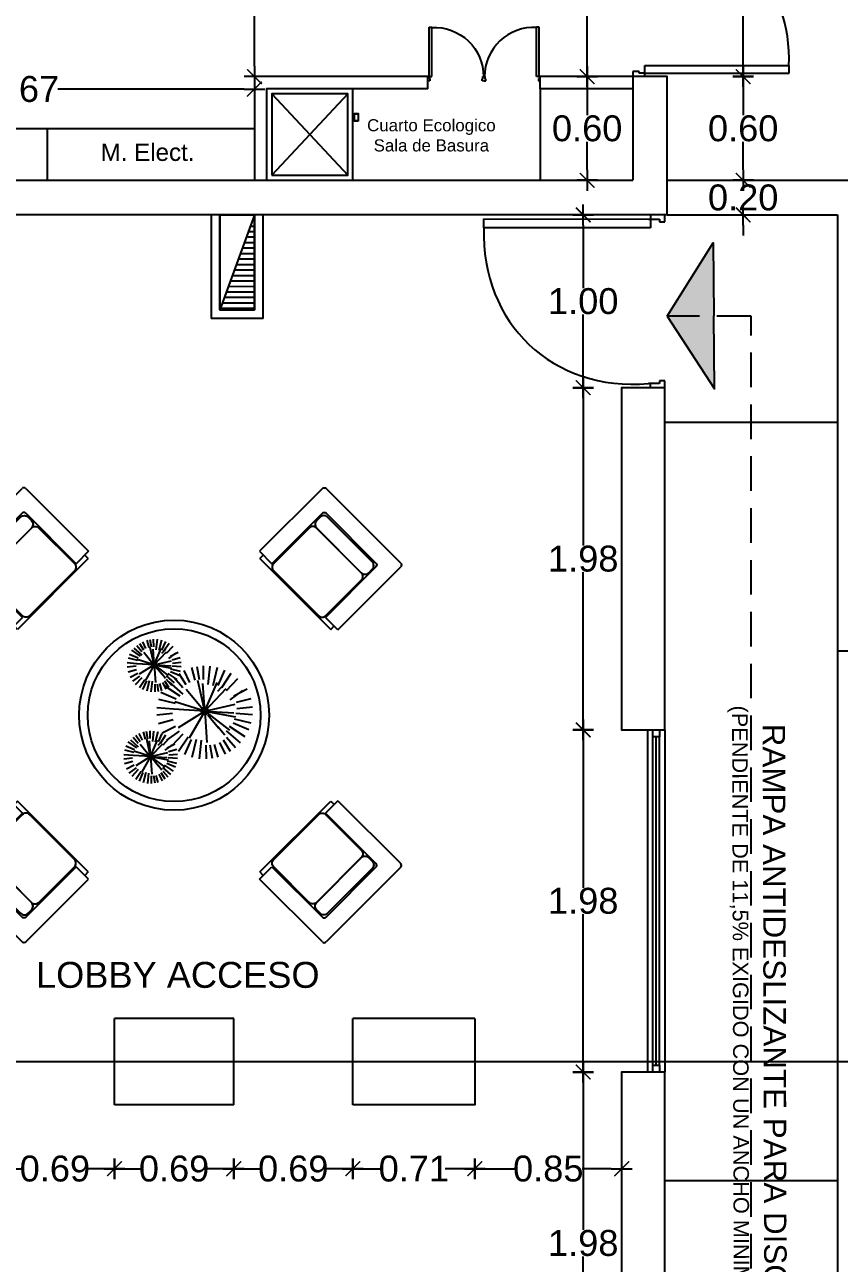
# Model space of a CAD drawing. Header units: millimetres. Extents: x 1217 to 2428, y 234 to 644.
# Drawn here: x 2367.47 to 2372.19, y 346.8 to 353.97 of the extents above; entities that cross this region are included whole.
import ezdxf

# ---------------------------------------------------------------- set-up
doc = ezdxf.new("R2010")
doc.units = ezdxf.units.MM
doc.linetypes.add('HIDDEN', pattern=[0.375, 0.25, -0.125])
doc.layers.get('0').update_dxf_attribs({"lineweight": 5})
for name, color, linetype in [('0.1', 251, 'Continuous'), ('0.2', 2, 'Continuous'), ('0.3', 6, 'Continuous'), ('A-DOORSYM', 1, 'Continuous'), ('ARTEFACTOS', 4, 'Continuous'), ('COTAS', 252, 'Continuous'), ('COTAS INTERIORES', 3, 'Continuous'), ('estructura', 3, 'Continuous'), ('hoja puerta', 2, 'Continuous'), ('Muebles', 8, 'Continuous'), ('MURO', 5, 'Continuous'), ('muros', 7, 'Continuous'), ('PUERTAS', 2, 'Continuous'), ('SHAFT', 3, 'Continuous'), ('Texto', 1, 'Continuous')]:
    doc.layers.add(name, color=color, linetype=linetype)
doc.styles.add('INTERARQ', font='arial.ttf')
doc.styles.add('ROMANS', font='arial.ttf', dxfattribs={"height": 22.5})
doc.styles.get("Standard").update_dxf_attribs({"font": 'arial.ttf'})
doc.dimstyles.new('ESCALA_1-50', dxfattribs={"dimtxt": 0.15, "dimasz": 0.06, "dimexe": 0.18, "dimexo": 0.0625, "dimgap": 0, "dimtad": 0, "dimtih": 1, "dimtoh": 1, "dimzin": 0, "dimdsep": 46, "dimtxsty": 'INTERARQ', "dimblk": 'DIMTICK', "dimcen": 0, "dimse1": 1, "dimse2": 1, "dimclrd": 256, "dimclre": 1, "dimclrt": 2, "dimadec": 0, "dimazin": 0, "dimtfac": 4.5, "dimtofl": 0, "dimtmove": 2, "dimatfit": 3, "dimldrblk": 'DIMTICK', "dimfxl": 1, "dimtolj": 1, "dimtzin": 0, "dimarcsym": 0})

# ---------------------------------------------------------------- blocks, each defined once
blk = doc.blocks.new('sillon')
at = {"layer": 'ARTEFACTOS'}
for p, q in [((-0.8112, 0.1216), (-0.2912, 0.4426)), ((-0.2702, 0.4376), (0, 0)), ((-0.3242, 0.3032), (-0.6718, 0.0886)), ((-0.0862, -0.0532), (-0.3031, 0.2982)), ((-0.5461, -0.3371), (-0.8162, 0.1006)), ((-0.6768, 0.0676), (-0.4598, -0.2839)), ((0, 0), (-0.0862, -0.0532)), ((-0.0115, -0.0396), (-0.5055, -0.3445)), ((-0.0115, -0.0396), (-0.026, -0.0161)), ((-0.5461, -0.3371), (-0.4598, -0.2839)), ((-0.5055, -0.3445), (-0.52, -0.321))]:
    blk.add_line(p, q, dxfattribs=at)
for points in [[(-0.6488, 0.0911), (-0.3377, 0.2831, -0.414214), (-0.2956, 0.2731), (-0.2809, 0.2494, -0.414214), (-0.2909, 0.2073), (-0.602, 0.0153, -0.414214), (-0.6441, 0.0252), (-0.6588, 0.0489, -0.414214)], [(-0.6019, 0.015), (-0.2908, 0.2071, -0.414214), (-0.2487, 0.1971), (-0.0964, -0.0496, -0.414214), (-0.1063, -0.0917), (-0.4174, -0.2837, -0.414214), (-0.4596, -0.2738), (-0.6118, -0.0271, -0.414214)]]:
    blk.add_lwpolyline(points, format="xyb", close=True, dxfattribs=at)
for centre, start, end in [((-0.2832, 0.4296), 31.68662, 121.68662), ((-0.3162, 0.2902), 31.68662, 121.68662), ((-0.8032, 0.1086), 121.68662, 211.68662), ((-0.6637, 0.0756), 121.68662, 211.68662)]:
    blk.add_arc(centre, 0.0153, start, end, dxfattribs=at)
blk = doc.blocks.new('Simple-A ras - 095 x 202mm_1-19-10_54')
at = {"layer": 'A-DOORSYM'}
blk.add_arc((0.3675, 0.035), 0.8338, 87.03344, 180, dxfattribs=at)
at = {"layer": 'hoja puerta'}
for p, q in [((0.4107, 0.035), (0.4107, 0.87)), ((0.4557, 0.87), (0.4107, 0.87)), ((0.4557, 0.035), (0.4557, 0.87)), ((-0.455, 0.035), (-0.475, 0.035)), ((-0.455, -0.0038), (-0.455, 0.035)), ((0.4557, 0.035), (0.4107, 0.035)), ((0.455, 0.0012), (0.445, 0.0012)), ((0.445, 0.0012), (0.445, -0.035)), ((0.455, 0.035), (0.455, 0.0012)), ((0.475, 0.035), (0.455, 0.035)), ((-0.475, -0.035), (-0.445, -0.035)), ((-0.445, -0.0038), (-0.455, -0.0038)), ((-0.445, -0.035), (-0.445, -0.0038)), ((0.445, -0.035), (0.475, -0.035))]:
    blk.add_line(p, q, dxfattribs=at)
blk = doc.blocks.new('FGFGFGFG')
at = {"layer": 'PUERTAS'}
for p, q in [((381629.7039, 7752655.4584), (381629.6607, 7752655.4584)), ((381629.6607, 7752655.4584), (381629.6608, 7752654.6488)), ((381629.704, 7752654.638), (381629.7039, 7752655.4584)), ((381629.6406, 7752654.638), (381629.6608, 7752654.638)), ((381629.6608, 7752654.6488), (381629.6608, 7752654.5949)), ((381629.6608, 7752654.638), (381629.704, 7752654.638)), ((381630.4704, 7752654.5949), (381630.4704, 7752654.6488)), ((381630.4906, 7752654.638), (381630.4704, 7752654.638)), ((381629.6742, 7752654.568), (381629.6406, 7752654.568)), ((381629.6608, 7752654.5949), (381629.6742, 7752654.5949)), ((381629.6742, 7752654.5949), (381629.6742, 7752654.568)), ((381630.4569, 7752654.5949), (381630.4704, 7752654.5949)), ((381630.4569, 7752654.568), (381630.4569, 7752654.5949)), ((381630.4906, 7752654.568), (381630.4569, 7752654.568))]:
    blk.add_line(p, q, dxfattribs=at)
at = {"layer": 'PUERTAS', "extrusion": (0, 0, -1)}
blk.add_ellipse((381629.5735, 7752654.5673), major_axis=(0.7057, 0.6681), ratio=0.836444, start_param=-0.755704, end_param=0.755704, dxfattribs=at)
blk = doc.blocks.new('espora')
at = {"layer": 'Muebles'}
for p, q in [((-0.1502, 0.2209), (-0.1085, 0.156)), ((-0.1215, 0.2371), (-0.0878, 0.1692)), ((-0.0772, 0.2542), (-0.0566, 0.1813)), ((-0.0451, 0.2614), (-0.0324, 0.1853)), ((-0.0096, 0.265), (-0.0081, 0.1858)), ((0.03, 0.2635), (0.0177, 0.1569)), ((0.073, 0.2553), (0.0469, 0.1496)), ((0.1153, 0.24), (0.0754, 0.1516)), ((0.1519, 0.2198), (0.0965, 0.1374)), ((-0.2337, 0.1517), (-0.1433, 0.091)), ((-0.2073, 0.172), (-0.1266, 0.1012)), ((-0.1789, 0.1997), (-0.1268, 0.14)), ((0, 0.0027), (-0.0404, 0.1792)), ((0, 0.0027), (-0.0111, 0.1627)), ((0, 0.0027), (0.0719, 0.1689)), ((0.1148, 0.1597), (0.0747, 0.1171)), ((0.1902, 0.1896), (0.1237, 0.1191)), ((-0.2682, 0.0724), (-0.1718, 0.0486)), ((-0.2547, 0.112), (-0.1657, 0.0733)), ((-0.108, 0.1305), (0, 0)), ((0, 0.0027), (0.1248, 0.1339)), ((0.2195, 0.1218), (0.1464, 0.0685)), ((0.2466, 0.1291), (0.168, 0.0889)), ((0.2676, 0.0746), (0.1824, 0.0516)), ((-0.2763, 0.0244), (-0.1797, 0.0167)), ((0, 0.0027), (-0.1808, 0.014)), ((0, 0.0027), (-0.1731, 0.0559)), ((0, 0.0027), (-0.153, -0.0943)), ((0, 0.0027), (-0.0901, -0.1544)), ((0, 0.0027), (0.1765, 0.0431)), ((0, 0.0027), (0.1696, -0.008)), ((0, 0.0027), (0.1779, -0.0313)), ((0, 0.0027), (0.1443, -0.1067)), ((0, 0.0027), (0.0125, -0.178)), ((0.2763, 0.0248), (0.1863, 0.0152)), ((-0.2763, -0.0194), (-0.1863, -0.0098)), ((-0.2668, -0.069), (-0.1824, -0.0462)), ((0.0179, -0.019), (0.0803, -0.0944)), ((0.2547, -0.1066), (0.1657, -0.0679)), ((0.2682, -0.0671), (0.1718, -0.0432)), ((0.2763, -0.019), (0.1797, -0.0114)), ((-0.2459, -0.1233), (-0.168, -0.0835)), ((-0.2196, -0.1664), (-0.1464, -0.1131)), ((-0.1902, -0.1989), (-0.1238, -0.1284)), ((0.116, -0.1364), (0.0765, -0.0891)), ((0.2072, -0.1813), (0.1265, -0.1105)), ((0.2336, -0.1464), (0.1433, -0.0856)), ((-0.152, -0.2291), (-0.0965, -0.1467)), ((-0.1154, -0.2493), (-0.0754, -0.1609)), ((-0.0731, -0.2647), (-0.0469, -0.159)), ((-0.03, -0.2728), (-0.0178, -0.1662)), ((0.0096, -0.2743), (0.0081, -0.1951)), ((0.0451, -0.2708), (0.0323, -0.1947)), ((0.0772, -0.2635), (0.0566, -0.1906)), ((0.1215, -0.2464), (0.0878, -0.1786)), ((0.1501, -0.2303), (0.1085, -0.1653)), ((0.1788, -0.209), (0.1268, -0.1494))]:
    blk.add_line(p, q, dxfattribs=at)
for start, end in [(111.08898, 291.08898), (291.08898, 111.08898)]:
    blk.add_arc((0, 0.0027), 0.0198, start, end, dxfattribs=at)
blk = doc.blocks.new('DIMTICK')
at = {"color": 1}
for p, q in [((-1, 0), (1, 0)), ((0, 1), (0, -1))]:
    blk.add_line(p, q, dxfattribs=at)
at = {"color": 3, "const_width": 0.141}
blk.add_lwpolyline([(0.71, 0.71), (-0.71, -0.71)], dxfattribs=at)
blk = doc.blocks.new('*D95')
at = {"layer": 'COTAS INTERIORES', "lineweight": -2, "ltscale": 3, "transparency": 16777216}
for p, q in [((2367.3635, 347.3464), (2367.4535, 347.3464)), ((2367.9335, 347.3464), (2367.8435, 347.3464))]:
    blk.add_line(p, q, dxfattribs=at)
at = {"layer": 'Defpoints', "color": 0, "ltscale": 3, "transparency": 16777216}
for p in [(2367.3035, 347.7158), (2367.9935, 347.7158), (2367.9935, 347.3464)]:
    blk.add_point(p, dxfattribs=at)
at = {"layer": 'COTAS INTERIORES', "lineweight": -2, "ltscale": 3, "transparency": 16777216, "xscale": 0.06, "yscale": 0.06, "zscale": 0.06, "rotation": 180}
blk.add_blockref('DIMTICK', (2367.3035, 347.3464), dxfattribs=at)
at = {"layer": 'COTAS INTERIORES', "lineweight": -2, "ltscale": 3, "transparency": 16777216, "xscale": 0.06, "yscale": 0.06, "zscale": 0.06}
blk.add_blockref('DIMTICK', (2367.9935, 347.3464), dxfattribs=at)
at = {"layer": 'COTAS INTERIORES', "color": 2, "ltscale": 3, "transparency": 16777216, "insert": (2367.6485, 347.3464), "char_height": 0.15, "attachment_point": 5, "style": 'INTERARQ'}
blk.add_mtext('\\A1;0.69', dxfattribs=at)
blk = doc.blocks.new('*D96')
at = {"layer": 'COTAS INTERIORES', "lineweight": -2, "ltscale": 3, "transparency": 16777216}
for p, q in [((2368.0535, 347.3464), (2368.1435, 347.3464)), ((2368.6235, 347.3464), (2368.5335, 347.3464))]:
    blk.add_line(p, q, dxfattribs=at)
at = {"layer": 'Defpoints', "color": 0, "ltscale": 3, "transparency": 16777216}
for p in [(2367.9935, 347.7158), (2368.6835, 347.7158, 0), (2368.6835, 347.3464)]:
    blk.add_point(p, dxfattribs=at)
at = {"layer": 'COTAS INTERIORES', "lineweight": -2, "ltscale": 3, "transparency": 16777216, "xscale": 0.06, "yscale": 0.06, "zscale": 0.06, "rotation": 180}
blk.add_blockref('DIMTICK', (2367.9935, 347.3464), dxfattribs=at)
at = {"layer": 'COTAS INTERIORES', "lineweight": -2, "ltscale": 3, "transparency": 16777216, "xscale": 0.06, "yscale": 0.06, "zscale": 0.06}
blk.add_blockref('DIMTICK', (2368.6835, 347.3464), dxfattribs=at)
at = {"layer": 'COTAS INTERIORES', "color": 2, "ltscale": 3, "transparency": 16777216, "insert": (2368.3385, 347.3464), "char_height": 0.15, "attachment_point": 5, "style": 'INTERARQ'}
blk.add_mtext('\\A1;0.69', dxfattribs=at)
blk = doc.blocks.new('*D97')
at = {"layer": 'COTAS INTERIORES', "lineweight": -2, "ltscale": 3, "transparency": 16777216}
for p, q in [((2368.7435, 347.3464), (2368.8335, 347.3464)), ((2369.3135, 347.3464), (2369.2235, 347.3464))]:
    blk.add_line(p, q, dxfattribs=at)
at = {"layer": 'Defpoints', "color": 0, "ltscale": 3, "transparency": 16777216}
for p in [(2368.6835, 347.7158, 0), (2369.3735, 347.7158), (2369.3735, 347.3464)]:
    blk.add_point(p, dxfattribs=at)
at = {"layer": 'COTAS INTERIORES', "lineweight": -2, "ltscale": 3, "transparency": 16777216, "xscale": 0.06, "yscale": 0.06, "zscale": 0.06, "rotation": 180}
blk.add_blockref('DIMTICK', (2368.6835, 347.3464), dxfattribs=at)
at = {"layer": 'COTAS INTERIORES', "lineweight": -2, "ltscale": 3, "transparency": 16777216, "xscale": 0.06, "yscale": 0.06, "zscale": 0.06}
blk.add_blockref('DIMTICK', (2369.3735, 347.3464), dxfattribs=at)
at = {"layer": 'COTAS INTERIORES', "color": 2, "ltscale": 3, "transparency": 16777216, "insert": (2369.0285, 347.3464), "char_height": 0.15, "attachment_point": 5, "style": 'INTERARQ'}
blk.add_mtext('\\A1;0.69', dxfattribs=at)
blk = doc.blocks.new('*D98')
at = {"layer": 'COTAS INTERIORES', "lineweight": -2, "ltscale": 3, "transparency": 16777216}
for p, q in [((2369.4335, 347.3464), (2369.5462, 347.3464)), ((2370.0196, 347.3464), (2369.9069, 347.3464))]:
    blk.add_line(p, q, dxfattribs=at)
at = {"layer": 'Defpoints', "color": 0, "ltscale": 3, "transparency": 16777216}
for p in [(2369.3735, 347.7158), (2370.0796, 347.7158, 0), (2370.0796, 347.3464)]:
    blk.add_point(p, dxfattribs=at)
at = {"layer": 'COTAS INTERIORES', "lineweight": -2, "ltscale": 3, "transparency": 16777216, "xscale": 0.06, "yscale": 0.06, "zscale": 0.06, "rotation": 180}
blk.add_blockref('DIMTICK', (2369.3735, 347.3464), dxfattribs=at)
at = {"layer": 'COTAS INTERIORES', "lineweight": -2, "ltscale": 3, "transparency": 16777216, "xscale": 0.06, "yscale": 0.06, "zscale": 0.06}
blk.add_blockref('DIMTICK', (2370.0796, 347.3464), dxfattribs=at)
at = {"layer": 'COTAS INTERIORES', "color": 2, "ltscale": 3, "transparency": 16777216, "insert": (2369.7266, 347.3464), "char_height": 0.15, "attachment_point": 5, "style": 'INTERARQ'}
blk.add_mtext('\\A1;0.71', dxfattribs=at)
blk = doc.blocks.new('*D99')
at = {"layer": 'COTAS INTERIORES', "lineweight": -2, "ltscale": 3, "transparency": 16777216}
for p, q in [((2370.1396, 347.3464), (2370.3093, 347.3464)), ((2370.8696, 347.3464), (2370.7, 347.3464))]:
    blk.add_line(p, q, dxfattribs=at)
at = {"layer": 'Defpoints', "color": 0, "ltscale": 3, "transparency": 16777216}
for p in [(2370.9296, 347.9058), (2370.0796, 347.7158, 0), (2370.9296, 347.3464)]:
    blk.add_point(p, dxfattribs=at)
at = {"layer": 'COTAS INTERIORES', "lineweight": -2, "ltscale": 3, "transparency": 16777216, "xscale": 0.06, "yscale": 0.06, "zscale": 0.06, "rotation": 180}
blk.add_blockref('DIMTICK', (2370.0796, 347.3464), dxfattribs=at)
at = {"layer": 'COTAS INTERIORES', "lineweight": -2, "ltscale": 3, "transparency": 16777216, "xscale": 0.06, "yscale": 0.06, "zscale": 0.06}
blk.add_blockref('DIMTICK', (2370.9296, 347.3464), dxfattribs=at)
at = {"layer": 'COTAS INTERIORES', "color": 2, "ltscale": 3, "transparency": 16777216, "insert": (2370.5046, 347.3464), "char_height": 0.15, "attachment_point": 5, "style": 'INTERARQ'}
blk.add_mtext('\\A1;0.85', dxfattribs=at)
blk = doc.blocks.new('*D103')
at = {"layer": 'COTAS INTERIORES', "lineweight": -2, "ltscale": 3, "transparency": 16777216}
for p, q in [((2370.7071, 347.8458), (2370.7071, 346.9923)), ((2370.7071, 345.9858), (2370.7071, 346.8392))]:
    blk.add_line(p, q, dxfattribs=at)
at = {"layer": 'Defpoints', "color": 0, "ltscale": 3, "transparency": 16777216}
for p in [(2370.7071, 347.9058), (2370.9296, 347.9058), (2370.9296, 345.9258, 0)]:
    blk.add_point(p, dxfattribs=at)
at = {"layer": 'COTAS INTERIORES', "lineweight": -2, "ltscale": 3, "transparency": 16777216, "xscale": 0.06, "yscale": 0.06, "zscale": 0.06}
for p, rotation in [((2370.7071, 347.9058), 90), ((2370.7071, 345.9258), 270)]:
    blk.add_blockref('DIMTICK', p, dxfattribs=dict(at, rotation=rotation))
at = {"layer": 'COTAS INTERIORES', "color": 2, "ltscale": 3, "transparency": 16777216, "insert": (2370.7071, 346.9158), "char_height": 0.15, "attachment_point": 5, "style": 'INTERARQ'}
blk.add_mtext('\\A1;1.98', dxfattribs=at)
blk = doc.blocks.new('*D104')
at = {"layer": 'COTAS INTERIORES', "lineweight": -2, "ltscale": 3, "transparency": 16777216}
for p, q in [((2370.7071, 349.8258), (2370.7071, 348.9723)), ((2370.7071, 347.9658), (2370.7071, 348.8192))]:
    blk.add_line(p, q, dxfattribs=at)
at = {"layer": 'Defpoints', "color": 0, "ltscale": 3, "transparency": 16777216}
for p in [(2370.7071, 349.8858), (2370.9296, 349.8858, 0), (2370.9296, 347.9058)]:
    blk.add_point(p, dxfattribs=at)
at = {"layer": 'COTAS INTERIORES', "lineweight": -2, "ltscale": 3, "transparency": 16777216, "xscale": 0.06, "yscale": 0.06, "zscale": 0.06}
for p, rotation in [((2370.7071, 349.8858), 90), ((2370.7071, 347.9058), 270)]:
    blk.add_blockref('DIMTICK', p, dxfattribs=dict(at, rotation=rotation))
at = {"layer": 'COTAS INTERIORES', "color": 2, "ltscale": 3, "transparency": 16777216, "insert": (2370.7071, 348.8958), "char_height": 0.15, "attachment_point": 5, "style": 'INTERARQ'}
blk.add_mtext('\\A1;1.98', dxfattribs=at)
blk = doc.blocks.new('*D105')
at = {"layer": 'COTAS INTERIORES', "lineweight": -2, "ltscale": 3, "transparency": 16777216}
for p, q in [((2370.7071, 351.8058), (2370.7071, 350.9523)), ((2370.7071, 349.9458), (2370.7071, 350.7992))]:
    blk.add_line(p, q, dxfattribs=at)
at = {"layer": 'Defpoints', "color": 0, "ltscale": 3, "transparency": 16777216}
for p in [(2370.7071, 351.8658), (2370.9296, 351.8658), (2370.9296, 349.8858, 0)]:
    blk.add_point(p, dxfattribs=at)
at = {"layer": 'COTAS INTERIORES', "lineweight": -2, "ltscale": 3, "transparency": 16777216, "xscale": 0.06, "yscale": 0.06, "zscale": 0.06}
for p, rotation in [((2370.7071, 351.8658), 90), ((2370.7071, 349.8858), 270)]:
    blk.add_blockref('DIMTICK', p, dxfattribs=dict(at, rotation=rotation))
at = {"layer": 'COTAS INTERIORES', "color": 2, "ltscale": 3, "transparency": 16777216, "insert": (2370.7071, 350.8758), "char_height": 0.15, "attachment_point": 5, "style": 'INTERARQ'}
blk.add_mtext('\\A1;1.98', dxfattribs=at)
blk = doc.blocks.new('*D106')
at = {"layer": 'COTAS INTERIORES', "lineweight": -2, "ltscale": 3, "transparency": 16777216}
for p, q in [((2370.7071, 352.8058), (2370.7071, 352.4423)), ((2370.7071, 351.9258), (2370.7071, 352.2892))]:
    blk.add_line(p, q, dxfattribs=at)
at = {"layer": 'Defpoints', "color": 0, "ltscale": 3, "transparency": 16777216}
for p in [(2370.7071, 352.8658), (2371.1936, 352.8658), (2370.9296, 351.8658)]:
    blk.add_point(p, dxfattribs=at)
at = {"layer": 'COTAS INTERIORES', "lineweight": -2, "ltscale": 3, "transparency": 16777216, "xscale": 0.06, "yscale": 0.06, "zscale": 0.06}
for p, rotation in [((2370.7071, 352.8658), 90), ((2370.7071, 351.8658), 270)]:
    blk.add_blockref('DIMTICK', p, dxfattribs=dict(at, rotation=rotation))
at = {"layer": 'COTAS INTERIORES', "color": 2, "ltscale": 3, "transparency": 16777216, "insert": (2370.7071, 352.3658), "char_height": 0.15, "attachment_point": 5, "style": 'INTERARQ'}
blk.add_mtext('\\A1;1.00', dxfattribs=at)
blk = doc.blocks.new('*D136')
at = {"layer": 'COTAS INTERIORES', "lineweight": -2, "ltscale": 3, "transparency": 16777216}
for p, q in [((2371.6331, 355.4049), (2371.6331, 354.6419)), ((2371.6331, 353.7258), (2371.6331, 354.4888))]:
    blk.add_line(p, q, dxfattribs=at)
at = {"layer": 'Defpoints', "color": 0, "ltscale": 3, "transparency": 16777216}
for p in [(2371.1935, 355.4649, 0), (2371.1936, 353.6658), (2371.6331, 353.6658)]:
    blk.add_point(p, dxfattribs=at)
at = {"layer": 'COTAS INTERIORES', "lineweight": -2, "ltscale": 3, "transparency": 16777216, "xscale": 0.06, "yscale": 0.06, "zscale": 0.06}
for p, rotation in [((2371.6331, 355.4649), 90), ((2371.6331, 353.6658), 270)]:
    blk.add_blockref('DIMTICK', p, dxfattribs=dict(at, rotation=rotation))
at = {"layer": 'COTAS INTERIORES', "color": 2, "ltscale": 3, "transparency": 16777216, "insert": (2371.6331, 354.5654), "char_height": 0.15, "attachment_point": 5, "style": 'INTERARQ'}
blk.add_mtext('\\A1;1.80', dxfattribs=at)
blk = doc.blocks.new('*D137')
at = {"layer": 'COTAS INTERIORES', "lineweight": -2, "ltscale": 3, "transparency": 16777216}
for p, q in [((2371.6331, 353.6058), (2371.6331, 353.4424)), ((2371.6331, 353.1258), (2371.6331, 353.2892))]:
    blk.add_line(p, q, dxfattribs=at)
at = {"layer": 'Defpoints', "color": 0, "ltscale": 3, "transparency": 16777216}
for p in [(2371.1936, 353.6658), (2370.9936, 353.0658, 0), (2371.6331, 353.0658)]:
    blk.add_point(p, dxfattribs=at)
at = {"layer": 'COTAS INTERIORES', "lineweight": -2, "ltscale": 3, "transparency": 16777216, "xscale": 0.06, "yscale": 0.06, "zscale": 0.06}
for p, rotation in [((2371.6331, 353.6658), 90), ((2371.6331, 353.0658), 270)]:
    blk.add_blockref('DIMTICK', p, dxfattribs=dict(at, rotation=rotation))
at = {"layer": 'COTAS INTERIORES', "color": 2, "ltscale": 3, "transparency": 16777216, "insert": (2371.6331, 353.3658), "char_height": 0.15, "attachment_point": 5, "style": 'INTERARQ'}
blk.add_mtext('\\A1;0.60', dxfattribs=at)
blk = doc.blocks.new('*D138')
at = {"layer": 'COTAS INTERIORES', "lineweight": -2, "ltscale": 3, "transparency": 16777216}
for p, q in [((2371.6331, 353.1258), (2371.6331, 353.1858)), ((2371.6331, 352.8058), (2371.6331, 352.7458))]:
    blk.add_line(p, q, dxfattribs=at)
at = {"layer": 'Defpoints', "color": 0, "ltscale": 3, "transparency": 16777216}
for p in [(2370.9936, 353.0658), (2371.1936, 352.8658), (2371.6331, 352.8658)]:
    blk.add_point(p, dxfattribs=at)
at = {"layer": 'COTAS INTERIORES', "lineweight": -2, "ltscale": 3, "transparency": 16777216, "xscale": 0.06, "yscale": 0.06, "zscale": 0.06}
for p, rotation in [((2371.6331, 353.0658), 270), ((2371.6331, 352.8658), 90)]:
    blk.add_blockref('DIMTICK', p, dxfattribs=dict(at, rotation=rotation))
at = {"layer": 'COTAS INTERIORES', "color": 2, "ltscale": 3, "transparency": 16777216, "insert": (2371.6331, 352.9658), "char_height": 0.15, "attachment_point": 5, "style": 'INTERARQ'}
blk.add_mtext('\\A1;0.20', dxfattribs=at)
blk = doc.blocks.new('*D240')
at = {"layer": 'COTAS INTERIORES', "lineweight": -2, "ltscale": 3, "transparency": 16777216}
for p, q in [((2366.1946, 353.5933), (2367.2731, 353.5933)), ((2368.7437, 353.5933), (2367.6653, 353.5933))]:
    blk.add_line(p, q, dxfattribs=at)
at = {"layer": 'Defpoints', "color": 0, "ltscale": 3, "transparency": 16777216}
for p in [(2368.8037, 353.5933), (2366.1346, 353.0648, 0), (2368.8037, 353.0648, 0)]:
    blk.add_point(p, dxfattribs=at)
at = {"layer": 'COTAS INTERIORES', "lineweight": -2, "ltscale": 3, "transparency": 16777216, "xscale": 0.06, "yscale": 0.06, "zscale": 0.06, "rotation": 180}
blk.add_blockref('DIMTICK', (2366.1346, 353.5933), dxfattribs=at)
at = {"layer": 'COTAS INTERIORES', "lineweight": -2, "ltscale": 3, "transparency": 16777216, "xscale": 0.06, "yscale": 0.06, "zscale": 0.06}
blk.add_blockref('DIMTICK', (2368.8037, 353.5933), dxfattribs=at)
at = {"layer": 'COTAS INTERIORES', "color": 2, "ltscale": 3, "transparency": 16777216, "insert": (2367.4692, 353.5933), "char_height": 0.15, "attachment_point": 5, "style": 'INTERARQ'}
blk.add_mtext('\\A1;2.67', dxfattribs=at)
blk = doc.blocks.new('*D245')
at = {"layer": 'COTAS INTERIORES', "lineweight": -2, "ltscale": 3, "transparency": 16777216}
for p, q in [((2368.8037, 355.0057), (2368.8037, 354.4424)), ((2368.8037, 353.7258), (2368.8037, 354.2892))]:
    blk.add_line(p, q, dxfattribs=at)
at = {"layer": 'Defpoints', "color": 0, "ltscale": 3, "transparency": 16777216}
for p in [(2368.7746, 355.0657, 0), (2368.8037, 353.6658, 0), (2368.8037, 353.6658)]:
    blk.add_point(p, dxfattribs=at)
at = {"layer": 'COTAS INTERIORES', "lineweight": -2, "ltscale": 3, "transparency": 16777216, "xscale": 0.06, "yscale": 0.06, "zscale": 0.06}
for p, rotation in [((2368.8037, 355.0657), 90), ((2368.8037, 353.6658), 270)]:
    blk.add_blockref('DIMTICK', p, dxfattribs=dict(at, rotation=rotation))
at = {"layer": 'COTAS INTERIORES', "color": 2, "ltscale": 3, "transparency": 16777216, "insert": (2368.8037, 354.3658), "char_height": 0.15, "attachment_point": 5, "style": 'INTERARQ'}
blk.add_mtext('\\A1;1.40', dxfattribs=at)
blk = doc.blocks.new('*D244')
at = {"layer": 'COTAS INTERIORES', "lineweight": -2, "ltscale": 3, "transparency": 16777216}
for p, q in [((2370.7298, 353.6058), (2370.7298, 353.4424)), ((2370.7298, 353.1258), (2370.7298, 353.2892))]:
    blk.add_line(p, q, dxfattribs=at)
at = {"layer": 'Defpoints', "color": 0, "ltscale": 3, "transparency": 16777216}
for p in [(2370.6227, 353.6658, 0), (2370.7298, 353.0658), (2370.9936, 353.0658, 0)]:
    blk.add_point(p, dxfattribs=at)
at = {"layer": 'COTAS INTERIORES', "lineweight": -2, "ltscale": 3, "transparency": 16777216, "xscale": 0.06, "yscale": 0.06, "zscale": 0.06}
for p, rotation in [((2370.7298, 353.6658), 90), ((2370.7298, 353.0658), 270)]:
    blk.add_blockref('DIMTICK', p, dxfattribs=dict(at, rotation=rotation))
at = {"layer": 'COTAS INTERIORES', "color": 2, "ltscale": 3, "transparency": 16777216, "insert": (2370.7298, 353.3658), "char_height": 0.15, "attachment_point": 5, "style": 'INTERARQ'}
blk.add_mtext('\\A1;0.60', dxfattribs=at)
blk = doc.blocks.new('*D246')
at = {"layer": 'COTAS INTERIORES', "lineweight": -2, "ltscale": 3, "transparency": 16777216}
for p, q in [((2368.8637, 354.117), (2369.7024, 354.117)), ((2370.9336, 354.117), (2370.0949, 354.117))]:
    blk.add_line(p, q, dxfattribs=at)
at = {"layer": 'Defpoints', "color": 0, "ltscale": 3, "transparency": 16777216}
for p in [(2370.9936, 354.117), (2370.9936, 353.6317, 0), (2368.8037, 353.5728, 0)]:
    blk.add_point(p, dxfattribs=at)
at = {"layer": 'COTAS INTERIORES', "lineweight": -2, "ltscale": 3, "transparency": 16777216, "xscale": 0.06, "yscale": 0.06, "zscale": 0.06, "rotation": 180}
blk.add_blockref('DIMTICK', (2368.8037, 354.117), dxfattribs=at)
at = {"layer": 'COTAS INTERIORES', "lineweight": -2, "ltscale": 3, "transparency": 16777216, "xscale": 0.06, "yscale": 0.06, "zscale": 0.06}
blk.add_blockref('DIMTICK', (2370.9936, 354.117), dxfattribs=at)
at = {"layer": 'COTAS INTERIORES', "color": 2, "ltscale": 3, "transparency": 16777216, "insert": (2369.8986, 354.117), "char_height": 0.15, "attachment_point": 5, "style": 'INTERARQ'}
blk.add_mtext('\\A1;2.19', dxfattribs=at)
blk = doc.blocks.new('*D247')
at = {"layer": 'COTAS INTERIORES', "lineweight": -2, "ltscale": 3, "transparency": 16777216}
for p, q in [((2370.7298, 355.4058), (2370.7298, 354.6424)), ((2370.7298, 353.7258), (2370.7298, 354.4892))]:
    blk.add_line(p, q, dxfattribs=at)
at = {"layer": 'Defpoints', "color": 0, "ltscale": 3, "transparency": 16777216}
for p in [(2369.7946, 355.4658, 0), (2369.7081, 353.6658, 0), (2370.7298, 353.6658)]:
    blk.add_point(p, dxfattribs=at)
at = {"layer": 'COTAS INTERIORES', "lineweight": -2, "ltscale": 3, "transparency": 16777216, "xscale": 0.06, "yscale": 0.06, "zscale": 0.06}
for p, rotation in [((2370.7298, 355.4658), 90), ((2370.7298, 353.6658), 270)]:
    blk.add_blockref('DIMTICK', p, dxfattribs=dict(at, rotation=rotation))
at = {"layer": 'COTAS INTERIORES', "color": 2, "ltscale": 3, "transparency": 16777216, "insert": (2370.7298, 354.5658), "char_height": 0.15, "attachment_point": 5, "style": 'INTERARQ'}
blk.add_mtext('\\A1;1.80', dxfattribs=at)
blk = doc.blocks.new('*D1776')
at = {"layer": '0.1', "lineweight": -2, "ltscale": 3, "transparency": 16777216}
for p, q in [((2372.9563, 347.9057), (2372.9563, 347.0223)), ((2372.9563, 345.9858), (2372.9563, 346.8692))]:
    blk.add_line(p, q, dxfattribs=at)
at = {"layer": 'Defpoints', "color": 0, "ltscale": 3, "transparency": 16777216}
for p in [(2371.39, 347.9657, 0), (2371.1796, 345.9258, 0), (2372.9563, 345.9258)]:
    blk.add_point(p, dxfattribs=at)
at = {"layer": '0.1', "lineweight": -2, "ltscale": 3, "transparency": 16777216, "xscale": 0.06, "yscale": 0.06, "zscale": 0.06}
for p, rotation in [((2372.9563, 347.9657), 90), ((2372.9563, 345.9258), 270)]:
    blk.add_blockref('DIMTICK', p, dxfattribs=dict(at, rotation=rotation))
at = {"layer": '0.1', "color": 2, "ltscale": 3, "transparency": 16777216, "insert": (2372.9563, 346.9457), "char_height": 0.15, "attachment_point": 5, "style": 'INTERARQ'}
blk.add_mtext('\\A1;2.04', dxfattribs=at)

msp = doc.modelspace()

# ---------------------------------------------------------------- hatches: boundary and pattern name
at = {"layer": 'Muebles', "linetype": 'ByBlock'}
h = msp.add_hatch(color=256, dxfattribs=at)
h.paths.add_polyline_path([(2371.46618, 351.86001), (2371.46324, 352.28211), (2371.19361, 352.28023)])
h.paths.add_polyline_path([(2371.19361, 352.28023), (2371.46324, 352.28211), (2371.4603, 352.7042)])
at = {"layer": 'SHAFT', "linetype": 'ByBlock'}
h = msp.add_hatch(dxfattribs=at)
h.set_pattern_fill('ANSI31', color=256, scale=0.01, angle=-405, style=0)
h.set_pattern_definition([(180, (7755708.66231, -381186.659112), (-6e-17, -0.03175000233469), [])])
h.paths.add_polyline_path([(2368.60379, 352.31588), (2368.80371, 352.86571), (2368.80371, 352.51667), (2368.80371, 352.31606)])

# ---------------------------------------------------------------- linework, layer by layer
at = {"layer": '0.1', "ltscale": 3}
for p, q in [((2366.20465, 353.36573, 0), (2368.80368, 353.36573, 0)), ((2378.14211, 347.96574, 0), (2365.97876, 347.96574, 0))]:
    msp.add_line(p, q, dxfattribs=at)
at = {"layer": '0.1', "ltscale": 3, "elevation": 0}
for points in [[(2368.87368, 353.06576), (2369.37368, 353.06576), (2369.37368, 353.59583), (2368.87368, 353.59583), (2368.87368, 353.06576)], [(2368.90368, 353.56573), (2369.34368, 353.09481)], [(2369.34357, 353.56573), (2368.90368, 353.09481)], [(2367.60464, 353.36573), (2367.60464, 353.06481)]]:
    msp.add_lwpolyline(points, dxfattribs=at)
for points in [[(2368.90378, 353.09492), (2369.34357, 353.09492), (2369.34357, 353.56573), (2368.90378, 353.56573)], [(2369.40472, 353.4085), (2369.38229, 353.4085), (2369.38229, 353.45108), (2369.40472, 353.45108)], [(2369.40475, 353.40945), (2369.38232, 353.40945), (2369.38232, 353.45203), (2369.40475, 353.45203)]]:
    msp.add_lwpolyline(points, close=True, dxfattribs=at)
at = {"layer": '0.1', "linetype": 'HIDDEN', "ltscale": 0.8, "elevation": 0}
msp.add_lwpolyline([(2371.67962, 341.36869), (2371.67962, 352.28023), (2371.19361, 352.28023)], dxfattribs=at)
at = {"layer": '0.1', "elevation": 0}
for points in [[(2371.10962, 347.94576), (2371.10962, 349.84576)], [(2371.12962, 347.94576), (2371.12962, 349.84576)], [(2371.14962, 347.94576), (2371.14962, 349.84576)]]:
    msp.add_lwpolyline(points, dxfattribs=at)
at = {"layer": '0.2', "linetype": 'ByBlock', "elevation": 0}
for points in [[(2371.14962, 349.88576), (2371.14962, 349.84576), (2371.10962, 349.84576), (2371.10962, 349.88576), (2371.14962, 349.88576)], [(2371.14962, 347.94576), (2371.14962, 347.90576), (2371.10962, 347.90576), (2371.10962, 347.94576), (2371.14962, 347.94576)]]:
    msp.add_lwpolyline(points, dxfattribs=at)
at = {"layer": '0.2', "color": 8}
for radius in [0.55, 0.5]:
    msp.add_circle((2368.33851, 349.97072, 0), radius, dxfattribs=at)
at = {"layer": '0.3'}
for p, q in [((2369.80811, 353.66583, 0), (2368.80368, 353.66583, 0)), ((2368.80368, 353.66583, 0), (2368.80368, 353.06576, 0)), ((2369.80811, 353.59583, 0), (2368.87368, 353.59583, 0)), ((2368.55379, 352.86574, 0), (2368.55379, 352.26588, 0)), ((2368.60379, 352.86571, 0), (2368.60379, 352.31588, 0)), ((2368.80371, 352.31606, 0), (2368.80371, 352.86571, 0)), ((2368.85371, 352.26606, 0), (2368.85371, 352.86571, 0)), ((2371.17962, 351.86576, 0), (2371.07962, 351.86576, 0)), ((2371.07962, 349.88576, 0), (2371.07962, 347.90576, 0))]:
    msp.add_line(p, q, dxfattribs=at)
at = {"layer": '0.3', "elevation": 0}
for points in [[(2369.80811, 353.59583), (2369.80811, 353.66583)], [(2370.99357, 353.66583), (2370.45811, 353.66583)], [(2370.45811, 353.59583), (2370.45811, 353.66583)], [(2370.99357, 353.59583), (2370.45811, 353.59583)], [(2368.60379, 352.31588), (2368.80371, 352.31588)], [(2368.85371, 352.26606), (2368.55379, 352.26588)], [(2371.17962, 349.88576), (2371.17962, 347.90575)]]:
    msp.add_lwpolyline(points, dxfattribs=at)
at = {"layer": '0.3', "ltscale": 3, "elevation": 0}
msp.add_lwpolyline([(2368.60379, 352.86571), (2368.80371, 352.86571), (2368.80371, 352.31588), (2368.60379, 352.31588)], close=True, dxfattribs=at)
at = {"layer": 'COTAS', "ltscale": 3, "elevation": 0}
msp.add_lwpolyline([(2370.45811, 353.59583), (2370.45811, 353.06576)], dxfattribs=at)
at = {"layer": 'Muebles', "linetype": 'ByBlock', "elevation": 0}
for points in [[(2371.19361, 352.28023), (2371.4603, 352.7042), (2371.46324, 352.28211)], [(2371.19361, 352.28023), (2371.46618, 351.86001), (2371.46324, 352.28211)]]:
    msp.add_lwpolyline(points, dxfattribs=at)
at = {"layer": 'MURO', "color": 5, "elevation": 0}
for points in [[(2371.19361, 353.06576), (2372.37962, 353.06576)], [(2371.19361, 352.86576), (2372.17962, 352.86576)], [(2372.17962, 352.86576), (2372.17962, 350.34174)], [(2372.37962, 350.34174), (2372.17962, 350.34174)]]:
    msp.add_lwpolyline(points, dxfattribs=at)
at = {"layer": 'MURO', "color": 2, "ltscale": 3, "elevation": 0}
for points in [[(2371.17962, 351.66576), (2372.17962, 351.66576)], [(2371.17962, 347.27722), (2372.17962, 347.27722)]]:
    msp.add_lwpolyline(points, dxfattribs=at)
at = {"layer": 'MURO', "color": 3, "elevation": 0}
msp.add_lwpolyline([(2372.17962, 350.34174), (2372.17962, 341.52869)], dxfattribs=at)
at = {"layer": 'muros'}
msp.add_line((2371.19361, 352.86576, 0), (2366.03463, 352.86572, 0), dxfattribs=at)
at = {"layer": 'muros', "elevation": 0}
for points in [[(2371.19361, 352.86576), (2371.19361, 353.66583), (2370.99357, 353.66583), (2370.99361, 353.06576)], [(2366.03463, 353.06576), (2370.99361, 353.06576)], [(2368.68351, 348.21577), (2367.99351, 348.21577)], [(2367.99351, 347.71577), (2367.99351, 348.21577)], [(2368.68351, 347.71577), (2368.68351, 348.21577)], [(2370.07959, 348.21577), (2369.37351, 348.21577)], [(2369.37351, 347.71577), (2369.37351, 348.21577)], [(2370.07957, 348.21577), (2370.07964, 347.71577), (2369.37351, 347.71577)], [(2368.68351, 347.71577), (2367.99351, 347.71577)]]:
    msp.add_lwpolyline(points, dxfattribs=at)
at = {"layer": 'muros', "ltscale": 3, "elevation": 0}
for points in [[(2371.17962, 349.88576), (2371.17962, 351.86576), (2370.92962, 351.86576), (2370.92962, 349.88576), (2371.17962, 349.88576)], [(2371.17962, 345.92576), (2371.17962, 347.90576), (2370.92962, 347.90576), (2370.92962, 345.92576), (2371.17962, 345.92576)]]:
    msp.add_lwpolyline(points, dxfattribs=at)
at = {"layer": 'SHAFT', "linetype": 'ByBlock', "elevation": 0}
msp.add_lwpolyline([(2368.80371, 352.86571), (2368.60379, 352.31588)], dxfattribs=at)

# ---------------------------------------------------------------- block references
at = {"layer": 'ARTEFACTOS'}
for p, rotation in [((2367.84387, 350.91912, 0), 13.31338009627366), ((2368.83316, 349.02231, 0), 193.3133800962736)]:
    msp.add_blockref('sillon', p, dxfattribs=dict(at, rotation=rotation))
at = {"layer": 'ARTEFACTOS', "xscale": -1}
for p, rotation in [((2368.83316, 350.91912, 0), 346.6866199037263), ((2367.84387, 349.02231, 0), 166.6866199037264)]:
    msp.add_blockref('sillon', p, dxfattribs=dict(at, rotation=rotation))
at = {"layer": 'Muebles', "rotation": 269.9999876625433}
msp.add_blockref('Simple-A ras - 095 x 202mm_1-19-10_54', (2371.02957, 354.14083, 0), dxfattribs=at)
at = {"layer": 'muros', "xscale": 0.5648773767279636, "yscale": 0.5648773767279636, "zscale": 0.5648773767279636}
for p in [(2368.22351, 350.2609, 0), (2368.20282, 349.73004, 0)]:
    msp.add_blockref('espora', p, dxfattribs=at)
at = {"layer": 'muros'}
msp.add_blockref('espora', (2368.51561, 349.99165, 0), dxfattribs=at)
at = {"layer": 'PUERTAS'}
for name, p, xscale, yscale, zscale, rotation in [('Simple-A ras - 095 x 202mm_1-19-10_54', (2369.97061, 353.65386, 0), -0.3421053096772053, 0.3421053096772053, 0.3421053096772053, 1.233745665629726e-05), ('Simple-A ras - 095 x 202mm_1-19-10_54', (2370.29565, 353.65376, 0), 0.3421053096772053, 0.3421053096772053, 0.3421053096772053, 359.9999876625434), ('FGFGFGFG', (9123141.25111, 449328.91306, 0), -1.176470587136868, 1.176470587136868, 1.176470587136868, 90)]:
    msp.add_blockref(name, p, dxfattribs=dict(at, xscale=xscale, yscale=yscale, zscale=zscale, rotation=rotation))

# ---------------------------------------------------------------- texts
at = {"layer": 'estructura', "color": 1, "style": 'ROMANS'}
for height, p in [(0.099999, (2367.91341, 353.17788, 0)), (0.1, (2367.91343, 353.17883, 0))]:
    msp.add_text('M. Elect.', height=height, dxfattribs=at).set_placement(p)
at = {"layer": 'Texto', "attachment_point": 5}
for s, insert, char_height, width in [('{\\fArial|b0|i0|c0|p34;Cuarto Ecologico\\PSala de Basura}', (2369.82806, 353.32564, 0), 0.0699995, 0.9774598), ('LOBBY ACCESO', (2368.35993, 348.46702, 0), 0.15, 1.9772647)]:
    msp.add_mtext(s, dxfattribs=dict(at, insert=insert, char_height=char_height, width=width))
at = {"layer": 'Texto', "insert": (2371.87459, 350.34174, 0), "char_height": 0.1, "width": 6.7995339, "attachment_point": 1, "rotation": 270.16193}
msp.add_mtext('\\pi0.42032;{\\H1.3x;RAMPA ANTIDESLIZANTE PARA DISCAPACITADOS PENDIENTE  12%\\P\\pi0.31443;\\H0.69231x;(PENDIENTE DE 11,5% EXIGIDO CON UN ANCHO MINIMO DE 90 CM  SEGUN ARTICULO 4.1.7 PUNTO 4)}', dxfattribs=at)

# ---------------------------------------------------------------- dimensions: what is measured, and where the dimension line sits
at = {"layer": '0.1', "ltscale": 3}
dim = msp.add_linear_dim(base=(2372.95631, 345.92576), p1=(2371.39, 347.96574, 0), p2=(2371.17962, 345.92576, 0), angle=90, dimstyle='ESCALA_1-50', dxfattribs=at)
dim.commit()
dim.dimension.update_dxf_attribs({"geometry": '*D1776', "text_midpoint": (2372.95631, 346.94575)})
at = {"layer": 'COTAS INTERIORES', "ltscale": 3}
for base, p1, p2, picture, middle in [((2370.72978, 353.66583, 0), (2369.79463, 355.46583, 0), (2369.70813, 353.66583, 0), '*D247', (2370.72978, 354.56583, 0)), ((2371.63307, 353.66583, 0), (2371.19351, 355.46488, 0), (2371.19361, 353.66583, 0), '*D136', (2371.63307, 354.56536, 0)), ((2368.80368, 353.66583, 0), (2368.7746, 355.06573, 0), (2368.80368, 353.66583, 0), '*D245', (2368.80368, 354.36578, 0)), ((2370.72978, 353.06576, 0), (2370.62271, 353.66583, 0), (2370.99361, 353.06576, 0), '*D244', (2370.72978, 353.3658, 0)), ((2371.63307, 353.06576, 0), (2371.19361, 353.66583, 0), (2370.99361, 353.06576, 0), '*D137', (2371.63307, 353.3658, 0)), ((2371.63307, 352.86576, 0), (2370.99361, 353.06576, 0), (2371.19361, 352.86576, 0), '*D138', (2371.63307, 352.96576, 0)), ((2370.70707, 352.86576), (2370.92962, 351.86576), (2371.19361, 352.86576), '*D106', (2370.70707, 352.36576)), ((2370.70707, 351.86576), (2370.92962, 349.88576, 0), (2370.92962, 351.86576), '*D105', (2370.70707, 350.87576)), ((2370.70707, 349.88576, 0), (2370.92962, 347.90576, 0), (2370.92962, 349.88576, 0), '*D104', (2370.70707, 348.89576, 0)), ((2370.70707, 347.90576), (2370.92962, 345.92576, 0), (2370.92962, 347.90576), '*D103', (2370.70707, 346.91576))]:
    dim = msp.add_linear_dim(base=base, p1=p1, p2=p2, angle=90, dimstyle='ESCALA_1-50', dxfattribs=at)
    dim.commit()
    dim.dimension.update_dxf_attribs({"geometry": picture, "text_midpoint": middle})
for base, p1, p2, picture, middle in [((2370.99357, 354.11703, 0), (2368.80368, 353.57282, 0), (2370.99357, 353.63173, 0), '*D246', (2369.89862, 354.11703, 0)), ((2368.80368, 353.59326, 0), (2366.13465, 353.06481, 0), (2368.80368, 353.06481, 0), '*D240', (2367.46916, 353.59326, 0)), ((2370.92962, 347.34644), (2370.07964, 347.71577, 0), (2370.92962, 347.90576), '*D99', (2370.50463, 347.34644)), ((2367.99351, 347.34644, 0), (2367.30351, 347.71577, 0), (2367.99351, 347.71577, 0), '*D95', (2367.64851, 347.34644, 0)), ((2368.68351, 347.34644, 0), (2367.99351, 347.71577, 0), (2368.68351, 347.71577, 0), '*D96', (2368.33851, 347.34644, 0)), ((2369.37351, 347.34644), (2368.68351, 347.71577, 0), (2369.37351, 347.71577), '*D97', (2369.02851, 347.34644)), ((2370.07964, 347.34644, 0), (2369.37351, 347.71577, 0), (2370.07964, 347.71577, 0), '*D98', (2369.72658, 347.34644, 0))]:
    dim = msp.add_linear_dim(base=base, p1=p1, p2=p2, dimstyle='ESCALA_1-50', dxfattribs=at)
    dim.commit()
    dim.dimension.update_dxf_attribs({"geometry": picture, "text_midpoint": middle})

doc.saveas('drawing.dxf')
